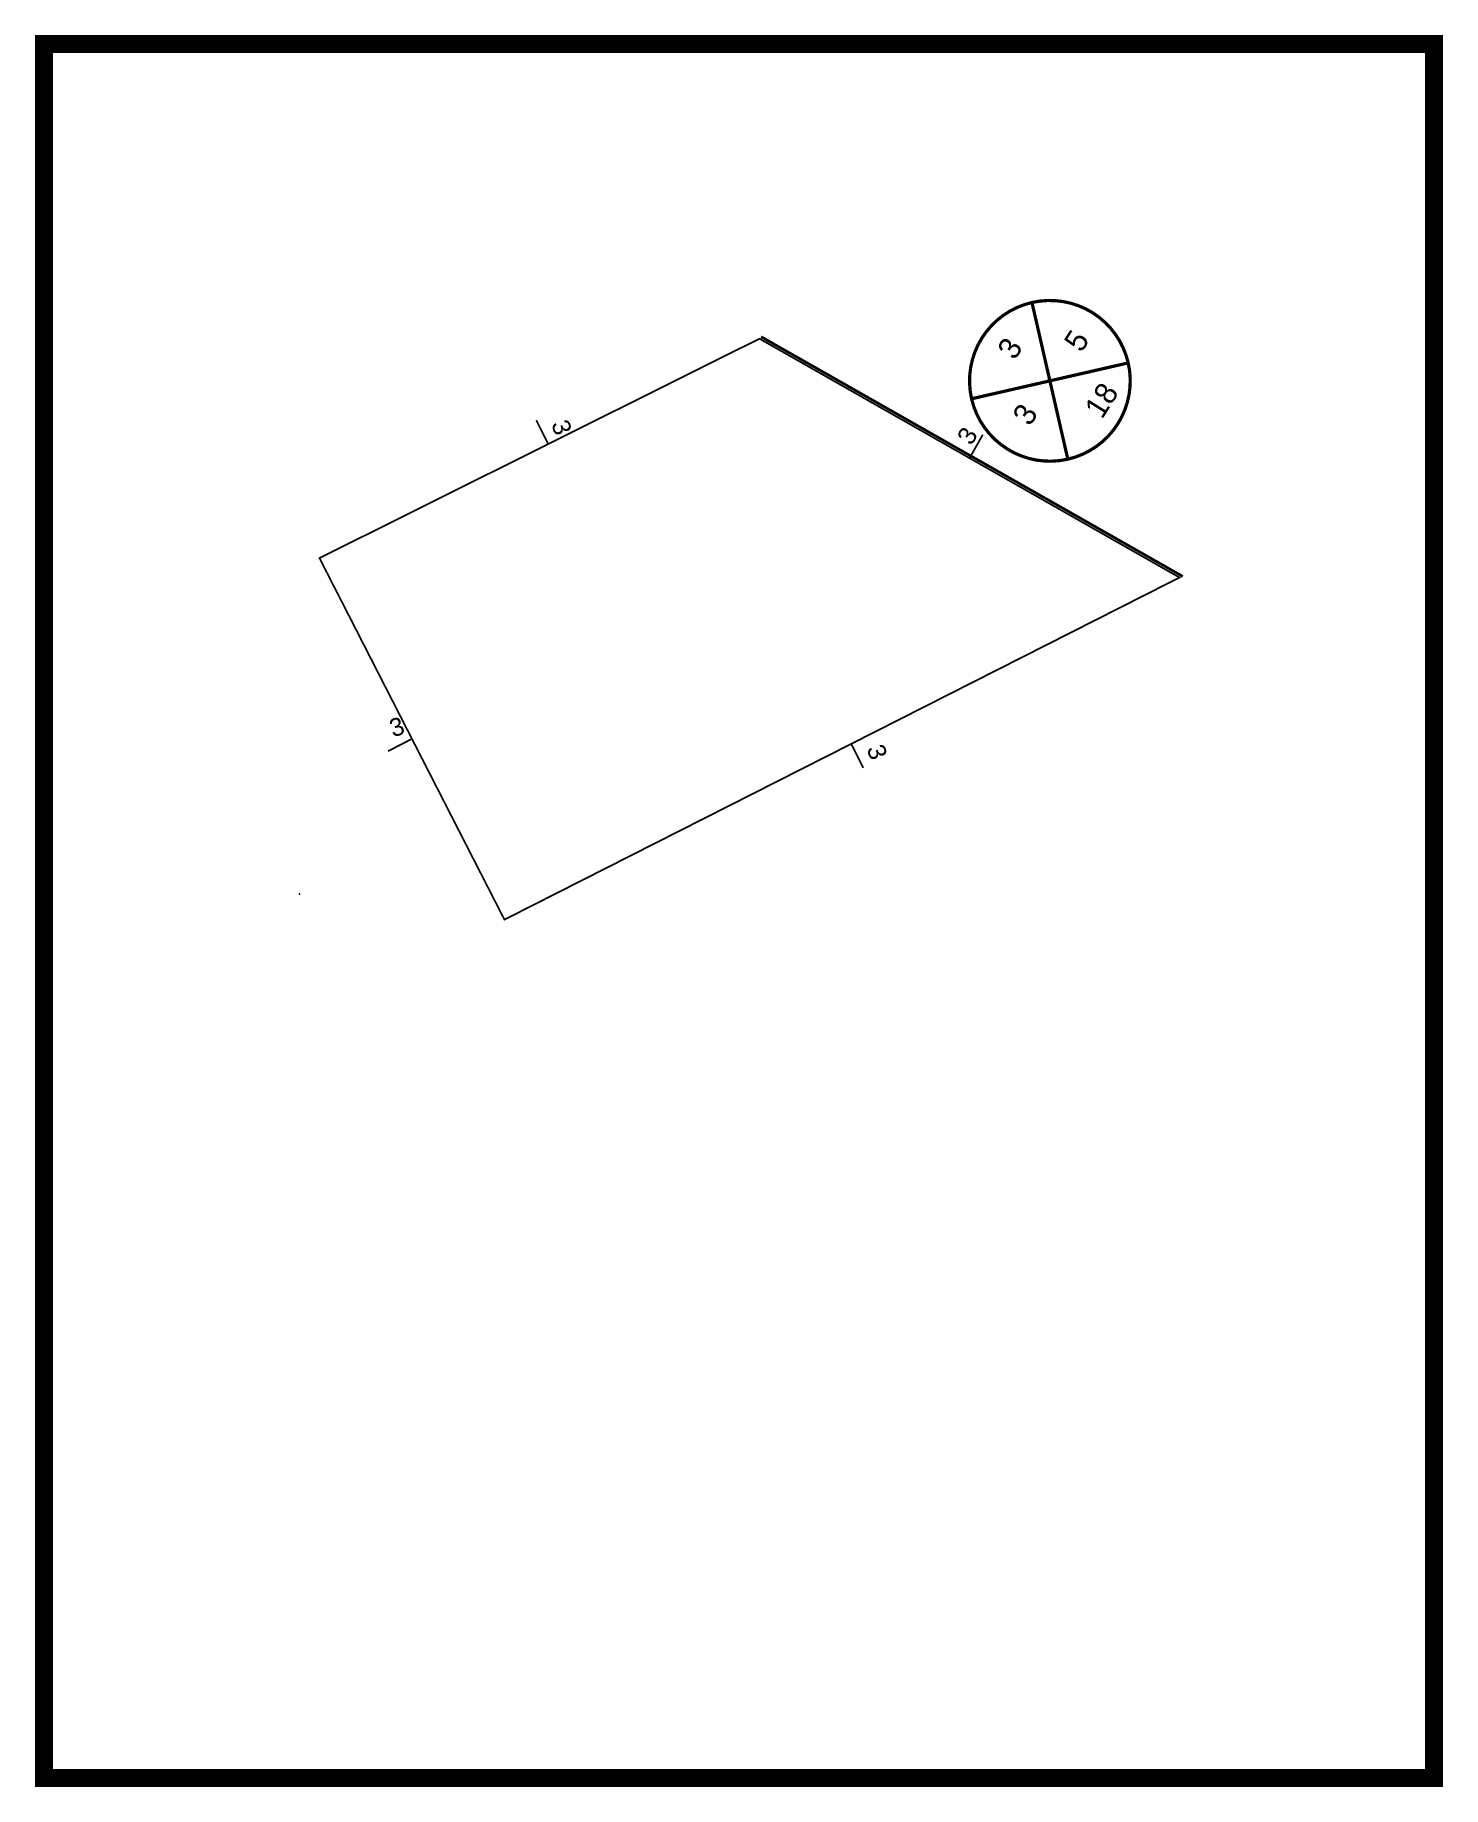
# Model space of a CAD drawing. Header units: millimetres. Extents: x 182355 to 182513, y 573785 to 573981.
import ezdxf
from ezdxf.enums import TextEntityAlignment as Align

# ---------------------------------------------------------------- set-up
doc = ezdxf.new("R2010")
doc.units = ezdxf.units.MM
doc.linetypes.add('KB', pattern=[11, 7, -1.5, 1, -1.5])
doc.linetypes.add('Mitham', pattern=[7, 4, -3])
for name, color, linetype in [('DIM', 13, 'Continuous'), ('HEB_ENTITY', 3, 'Continuous'), ('licomfront', 204, 'Continuous'), ('likb', 242, 'KB'), ('patikot', 160, 'Mitham'), ('srozeta', 7, 'Continuous'), ('VER', 1, 'Continuous')]:
    doc.layers.add(name, color=color, linetype=linetype)
doc.styles.add('iso', font='iso')
doc.styles.add('MAVAT_ADP_STYLE', font='arial.ttf')
doc.styles.add('mvt-nos', font='mvt-nos')
doc.styles.get("Standard").update_dxf_attribs({"font": 'arial.ttf'})

# ---------------------------------------------------------------- blocks, each defined once
blk = doc.blocks.new('rozeta')
at = {"layer": 'srozeta', "const_width": 0.5, "flags": 128}
blk.add_lwpolyline([(12.5, 0, 1), (-12.5, 0, 1)], format="xyb", close=True, dxfattribs=at)
for points in [[(8.84, -8.84), (-8.84, 8.84)], [(8.84, 8.84), (-8.84, -8.84)]]:
    blk.add_lwpolyline(points, dxfattribs=at)
at = {"layer": 'srozeta', "style": 'mvt-nos'}
blk.add_attdef('ROADNO', (-5.85, 5.63), '', height=5, dxfattribs=at)
blk.add_attdef('KBR', text='', height=5, dxfattribs=at).set_placement((3.81, 0.09), align=Align.MIDDLE_LEFT)
blk.add_attdef('KBL', text='', height=5, dxfattribs=at).set_placement((19.12, 0.09), align=Align.MIDDLE_RIGHT)
blk.add_attdef('WIDTH', text='', height=5, dxfattribs=at).set_placement((17.18, -10.12), align=Align.CENTER)
blk = doc.blocks.new('HEB_ENTITY', base_point=(178763.106, 573412.88))
at = {"layer": 'HEB_ENTITY', "linetype": 'ByBlock', "style": 'mvt-nos'}
blk.add_attdef('VAL', (178763.106, 573412.88), '', height=1, dxfattribs=at)
at = {"layer": 'HEB_ENTITY', "linetype": 'ByBlock', "style": 'mvt-nos', "flags": 1}
for tag in ['WIDTH', 'TAG', 'XBASE', 'YBASE', 'PROMPT', 'HEIGHT', 'BLKNAME', 'BLKNUM']:
    blk.add_attdef(tag, (178763.106, 573412.88), '', height=1, dxfattribs=at)
blk = doc.blocks.new('VER')
for points in [[(-1.5, 1, 0.2, 0.2, 0), (1.5, 1, 0.2, 0.2, 0), (1.5, 1, 0.2, 0.2, 0)], [(0, 1, 0.2, 0.2, 0), (0, 0, 0.2, 0.2, 0), (0, -1.5, 0.2, 0.2, 0)]]:
    blk.add_lwpolyline(points, format="xyseb")
blk.add_circle((0, 0), 2)
at = {"style": 'MAVAT_ADP_STYLE'}
blk.add_attdef('VER_NO', (-4, -5), '', height=2, dxfattribs=at)

msp = doc.modelspace()

# ---------------------------------------------------------------- linework, layer by layer
at = {"layer": 'DIM', "const_width": 0.2}
for points in [[(182412.92, 573935.26), (182411.58, 573937.94)], [(182460.12, 573933.69), (182461.6, 573936.3)], [(182397.66, 573902.25), (182394.99, 573900.88)], [(182446.86, 573901.69), (182448.22, 573899.01)]]:
    msp.add_lwpolyline(points, dxfattribs=at)
at = {"layer": 'licomfront', "const_width": 0.3}
msp.add_lwpolyline([(182436.77, 573947.28), (182484.01, 573920.44)], dxfattribs=at)
at = {"layer": 'likb', "const_width": 0.2, "flags": 128}
msp.add_lwpolyline([(182483.64, 573920.32), (182408.02, 573882.01), (182387.3, 573922.49), (182436.59, 573947.06)], close=True, dxfattribs=at)
at = {"layer": 'patikot', "const_width": 2}
msp.add_lwpolyline([(182512.15, 573980.06), (182356.44, 573980.06), (182356.44, 573785.89), (182512.15, 573785.89)], close=True, dxfattribs=at)

# ---------------------------------------------------------------- block references
at = {"layer": 'HEB_ENTITY', "linetype": 'ByBlock'}
ref = msp.add_blockref('HEB_ENTITY', (182464.67, 573945.41), dxfattribs=dict(at, xscale=2.468520884215285, yscale=2.468520884215285, zscale=2.468520884215285, rotation=57.89518004398187))
ref.add_attrib('VAL', '3', dxfattribs={"layer": '0', "height": 2.47, "rotation": 57.8952, "style": 'mvt-nos'}).set_placement((182465.68, 573945.34), align=Align.CENTER)
ref = msp.add_blockref('HEB_ENTITY', (182472.14, 573946.26), dxfattribs=dict(at, xscale=2.468520884215285, yscale=2.468520884215285, zscale=2.468520884215285, rotation=57.89518004398187))
ref.add_attrib('VAL', '5', dxfattribs={"layer": '0', "height": 2.47, "rotation": 57.8952, "style": 'mvt-nos'}).set_placement((182473.15, 573946.19), align=Align.CENTER)
ref = msp.add_blockref('HEB_ENTITY', (182474.93, 573939.59), dxfattribs=dict(at, xscale=2.468520884215285, yscale=2.468520884215285, zscale=2.468520884215285, rotation=57.89518004398187))
ref.add_attrib('VAL', '18', dxfattribs={"layer": '0', "height": 2.469, "rotation": 57.8952, "style": 'mvt-nos'}).set_placement((182475.94, 573939.52), align=Align.CENTER)
ref = msp.add_blockref('HEB_ENTITY', (182466.37, 573938.01), dxfattribs=dict(at, xscale=2.468520884215285, yscale=2.468520884215285, zscale=2.468520884215285, rotation=57.89518004398187))
ref.add_attrib('VAL', '3', dxfattribs={"layer": '0', "height": 2.47, "rotation": 57.8952, "style": 'mvt-nos'}).set_placement((182467.38, 573937.94), align=Align.CENTER)
ref = msp.add_blockref('HEB_ENTITY', (182413.24, 573937.54, -366.25), dxfattribs=dict(at, xscale=1.999999999999999, yscale=1.999999999999999, zscale=1.999999999999999, rotation=289.5171569080371))
ref.add_attrib('VAL', '3', (182413.24, 573937.54, -366.25), dxfattribs={"layer": '0', "height": 2, "rotation": 289.5172})
ref = msp.add_blockref('HEB_ENTITY', (182460.31, 573935.01, -366.25), dxfattribs=dict(at, xscale=1.999999999999999, yscale=1.999999999999999, zscale=1.999999999999999, rotation=58.45180757872382))
ref.add_attrib('VAL', '3', (182460.31, 573935.01, -366.25), dxfattribs={"layer": '0', "height": 2, "rotation": 58.4518})
ref = msp.add_blockref('HEB_ENTITY', (182395.53, 573902.41, -366.25), dxfattribs=dict(at, xscale=1.999999999999999, yscale=1.999999999999999, zscale=1.999999999999999, rotation=17.97966365431265))
ref.add_attrib('VAL', '3', (182395.53, 573902.41, -366.25), dxfattribs={"layer": '0', "height": 2, "rotation": 17.9797})
ref = msp.add_blockref('HEB_ENTITY', (182448.57, 573901.19, -366.25), dxfattribs=dict(at, xscale=1.999999999999999, yscale=1.999999999999999, zscale=1.999999999999999, rotation=289.5171569080371))
ref.add_attrib('VAL', '3', (182448.57, 573901.19, -366.25), dxfattribs={"layer": '0', "height": 2, "rotation": 289.5172})
at = {"layer": 'srozeta', "xscale": 0.7200000000022758, "yscale": 0.7200000000022758, "zscale": 0.7200000000022758, "rotation": 57.89563398815394}
msp.add_blockref('rozeta', (182469.12, 573942.34), dxfattribs=at)
at = {"layer": 'VER'}
ref = msp.add_blockref('VER', (182385.07, 573884.89), dxfattribs=dict(at, xscale=0.01, yscale=0.01, zscale=0.01))
ref.add_attrib('VER_NO', '2.2.7065.16373-06/05/2019;10:05:47', (182385.03, 573884.84), dxfattribs={"layer": '0', "height": 0.02, "style": 'iso'})

doc.saveas('drawing.dxf')
